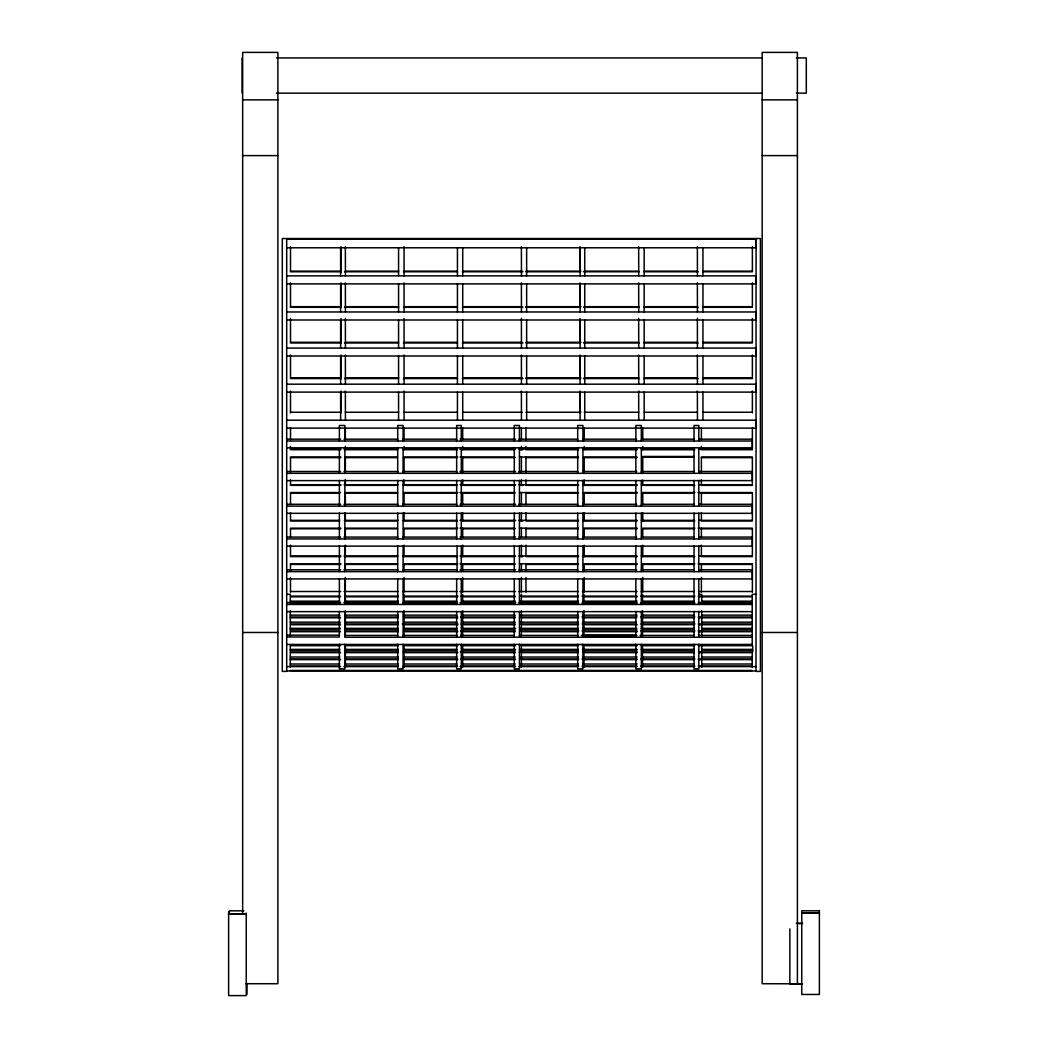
<?xml version="1.0" encoding="UTF-8"?>
<svg xmlns="http://www.w3.org/2000/svg" width="1048" height="1048" viewBox="0 0 1048 1048"><rect width="100%" height="100%" fill="white"/><g stroke="black" fill="none" stroke-linecap="round" stroke-linejoin="round"><path stroke-width="1.5" d="M276.436 57.928L762.145 57.928M796.493 57.928L806.305 57.928L806.305 93.154L796.493 93.154M276.436 93.154L762.145 93.154M242.664 99.861L277.89 99.861M762.171 99.861L797.397 99.861M242.664 155.602L277.89 155.602M762.171 155.602L797.397 155.602M286.72 239.18L756.001 239.18M286.72 247.787L756.08 247.787L756.08 238.538L756.001 671.401L760.416 671.401L760.416 238.538L282.292 238.538L282.292 671.401L286.694 671.401L286.694 238.538M290.506 271.144L341.098 271.144M345.355 271.144L398.581 271.144M404.056 271.144L457.138 271.144M462.692 271.144L522.258 271.144M525.965 271.144L581.011 271.144M584.208 271.144L638.664 271.144M644.363 271.144L697.365 271.144M702.985 271.144L752.372 271.144M341.255 271.76L290.506 271.76L290.506 246.621M344.53 271.76L398.581 271.76M403.454 271.76L457.478 271.76M462.391 271.76L522.952 271.76M525.965 271.76L580.251 271.76M583.526 271.76L639.175 271.76M644.088 271.76L698.112 271.76M702.985 271.76L752.372 271.76L752.372 246.621M286.72 275.873L756.08 275.873L756.08 283.89L286.72 283.89M290.506 306.684L341.098 306.684M345.355 306.684L398.581 306.684M404.056 306.684L457.138 306.684M462.692 306.684L522.258 306.684M525.965 306.684L581.011 306.684M584.208 306.684L638.664 306.684M644.363 306.684L697.365 306.684M702.985 306.684L752.372 306.684M341.255 307.3L290.506 307.3L290.506 282.842M344.53 307.3L398.581 307.3M403.454 307.3L457.478 307.3M462.391 307.3L522.952 307.3M525.965 307.3L580.251 307.3M583.526 307.3L639.175 307.3M644.088 307.3L698.112 307.3M702.985 307.3L752.372 307.3L752.372 282.842M286.72 311.977L756.08 311.977L756.08 319.994L286.72 319.994M290.506 342.303L341.098 342.303M345.355 342.303L398.581 342.303M404.056 342.303L457.138 342.303M462.692 342.303L522.258 342.303M525.965 342.303L581.011 342.303M584.208 342.303L638.664 342.303M644.363 342.303L697.365 342.303M702.985 342.303L752.372 342.303M341.255 342.932L290.506 342.932L290.506 318.474M344.53 342.932L398.581 342.932M403.454 342.932L457.478 342.932M462.391 342.932L522.952 342.932M525.965 342.932L580.251 342.932M583.526 342.932L639.175 342.932M644.088 342.932L698.112 342.932M702.985 342.932L752.372 342.932L752.372 318.474M286.72 348.08L756.08 348.08L756.08 356.006L286.72 356.006M290.506 377.935L341.098 377.935M345.355 377.935L398.581 377.935M404.056 377.935L457.138 377.935M462.692 377.935L522.258 377.935M525.965 377.935L581.011 377.935M584.208 377.935L638.664 377.935M644.363 377.935L697.365 377.935M702.985 377.935L752.372 377.935M341.255 378.551L290.506 378.551L290.506 355.036M344.53 378.551L398.581 378.551M403.454 378.551L457.478 378.551M462.391 378.551L522.952 378.551M525.965 378.551L580.251 378.551M583.526 378.551L639.175 378.551M644.088 378.551L698.112 378.551M702.985 378.551L752.372 378.551L752.372 355.036M286.72 384.184L756.08 384.184L756.08 392.109L286.72 392.109M290.506 412.257L341.098 412.257M345.355 412.257L398.581 412.257M404.056 412.257L457.138 412.257M462.692 412.257L522.258 412.257M525.965 412.257L581.011 412.257M584.208 412.257L638.664 412.257M644.363 412.257L697.365 412.257M702.985 412.257L752.372 412.257M286.72 420.196L756.08 420.196L756.08 428.121L286.72 428.121M286.68 439.178L340.652 439.178M343.927 439.178L397.886 439.178M402.799 439.178L456.771 439.178M460.033 439.178L515.642 439.178M518.917 439.178L577.789 439.178M582.688 439.178L636.66 439.178M641.337 439.178L694.038 439.178M698.806 439.178L752.294 439.178L752.294 447.81L286.68 447.81M286.68 441.012L752.294 441.012M290.506 449.094L340.783 449.094M344.045 449.094L397.952 449.094M402.851 449.094L457.138 449.094M460.007 449.094L515.537 449.094M518.812 449.094L578.444 449.094M582.505 449.094L637.053 449.094M641.311 449.094L694.156 449.094M698.479 449.094L752.372 449.094M340.783 449.723L290.506 449.723L290.506 446.461M344.53 449.723L396.969 449.723M403.454 449.723L457.478 449.723M462.391 449.723L514.869 449.723M519.677 449.723L522.952 449.723M578.614 449.723L525.965 449.723L525.965 446.461M583.526 449.723L637.053 449.723M642.45 449.723L694.837 449.723M694.156 456.483L642.751 456.483L642.751 472.805M340.783 457.007L290.506 457.007L290.506 472.307M397.533 457.007L345.355 457.007L345.355 472.307M457.806 457.007L404.056 457.007L404.056 472.307M460.059 457.007L514.869 457.007M519.481 457.007L578.444 457.007M637.053 457.007L584.208 457.007L584.208 472.307M642.751 457.111L694.156 457.111M290.506 457.635L340.783 457.635M345.355 457.635L396.982 457.635M403.454 457.635L457.138 457.635M461.958 457.635L514.974 457.635M525.965 457.635L578.444 457.635M583.291 457.635L637.053 457.635M701.387 457.635L752.372 457.635M286.68 471.495L340.652 471.495M343.927 471.495L397.886 471.495M402.799 471.495L456.771 471.495M460.033 471.495L515.642 471.495M518.917 471.495L577.789 471.495M582.688 471.495L636.66 471.495M641.337 471.495L694.038 471.495M698.806 471.495L752.294 471.495L752.294 480.613L286.68 480.613M286.68 473.329L752.294 473.329M290.506 484.726L340.783 484.726M344.045 484.726L397.952 484.726M402.851 484.726L457.138 484.726M460.007 484.726L515.537 484.726M518.812 484.726L578.444 484.726M582.505 484.726L637.053 484.726M641.311 484.726L694.156 484.726M698.479 484.726L752.372 484.726M340.783 485.355L290.506 485.355L290.506 479.827M344.53 485.355L396.969 485.355M403.454 485.355L457.478 485.355M462.391 485.355L514.869 485.355M519.677 485.355L522.952 485.355M578.614 485.355L525.965 485.355L525.965 479.827M583.526 485.355L637.053 485.355M642.45 485.355L694.837 485.355M340.508 492.547L290.506 492.547L290.506 504.625M397.533 492.547L345.355 492.547L345.355 504.625M457.806 492.547L404.056 492.547L404.056 504.625M460.059 492.547L514.869 492.547M519.481 492.547L578.444 492.547M637.053 492.547L584.208 492.547L584.208 504.625M694.876 492.547L642.751 492.547L642.751 504.625M698.125 492.547L752.372 492.547L752.372 520.974L701.387 520.974L701.387 512.799M290.506 493.176L339.46 493.176M345.355 493.176L397.009 493.176M403.454 493.176L457.138 493.176M461.958 493.176L514.974 493.176M525.965 493.176L578.444 493.176M583.291 493.176L637.053 493.176M641.926 493.176L694.156 493.176M700.601 493.176L752.372 493.176M286.68 504.284L340.652 504.284M343.927 504.284L397.886 504.284M402.799 504.284L456.771 504.284M460.033 504.284L515.642 504.284M518.917 504.284L577.789 504.284M582.688 504.284L636.66 504.284M641.337 504.284L694.038 504.284M698.806 504.284L752.294 504.284L752.294 513.324L286.68 513.324M286.68 506.132L752.294 506.132M290.506 520.345L339.46 520.345M344.36 520.345L398.214 520.345M403.113 520.345L457.138 520.345M460.059 520.345L515.721 520.345M518.983 520.345L578.444 520.345M582.636 520.345L637.053 520.345M641.389 520.345L694.156 520.345M698.518 520.345L752.372 520.345M339.618 520.974L290.506 520.974L290.506 512.799M344.53 520.974L396.969 520.974M403.454 520.974L457.478 520.974M462.391 520.974L514.869 520.974M519.677 520.974L522.952 520.974M578.614 520.974L525.965 520.974L525.965 512.799M583.526 520.974L637.053 520.974M642.45 520.974L694.837 520.974M340.783 528.166L290.506 528.166L290.506 536.982M397.533 528.166L345.355 528.166L345.355 536.982M457.806 528.166L404.056 528.166L404.056 536.982M460.059 528.166L514.869 528.166M519.481 528.166L578.444 528.166M637.053 528.087L584.208 528.087L584.208 537.388M694.876 528.166L642.751 528.166L642.751 536.982M698.125 528.166L752.372 528.166L752.372 556.606L701.387 556.606L701.387 545.156M290.506 528.795L340.783 528.795M345.355 528.795L396.982 528.795M403.454 528.795L457.138 528.795M461.958 528.795L514.974 528.795M525.965 528.795L578.444 528.795M584.208 528.716L637.053 528.716M642.751 528.795L694.156 528.795M700.601 528.795L752.372 528.795M286.68 537.087L340.652 537.087M343.927 537.087L397.886 537.087M402.799 537.087L456.771 537.087M460.033 537.087L515.642 537.087M518.917 537.087L577.789 537.087M582.688 537.087L636.66 537.087M641.337 537.087L694.038 537.087M698.806 537.087L752.294 537.087L752.294 546.126L286.68 546.126M286.68 538.934L752.294 538.934M290.506 555.977L340.783 555.977M344.045 555.977L397.952 555.977M402.851 555.977L457.138 555.977M460.007 555.977L515.537 555.977M518.812 555.977L578.444 555.977M582.505 555.977L637.053 555.977M641.311 555.977L694.156 555.977M698.479 555.977L752.372 555.977M340.783 556.606L290.506 556.606L290.506 545.156M344.53 556.606L396.969 556.606M403.454 556.606L457.478 556.606M462.391 556.606L514.869 556.606M519.677 556.606L522.952 556.606M578.614 556.606L525.965 556.606L525.965 545.156M583.526 556.606L637.053 556.606M642.45 556.606L694.837 556.606M340.783 563.798L290.506 563.798L290.506 570.95M397.533 563.798L345.355 563.798L345.355 570.95M457.806 563.798L404.056 563.798L404.056 570.95M460.059 563.798L514.869 563.798M519.481 563.798L578.444 563.798M637.053 563.798L584.208 563.798L584.208 570.95M694.876 563.798L642.751 563.798L642.751 570.95M698.125 563.798L752.372 563.798L752.372 592.146M290.506 564.427L340.783 564.427M345.355 564.427L396.982 564.427M403.454 564.427L457.138 564.427M461.958 564.427L514.974 564.427M525.965 564.427L578.444 564.427M583.291 564.427L637.053 564.427M641.926 564.427L694.156 564.427M700.601 564.427L752.372 564.427M286.68 569.811L340.652 569.811M343.927 569.811L397.886 569.811M402.799 569.811L457.059 569.811M460.033 569.811L515.642 569.811M518.917 569.811L577.789 569.811M582.688 569.811L636.66 569.811M641.337 569.811L694.038 569.811M698.806 569.811L752.294 569.811L752.294 578.928L286.68 578.928M286.68 571.645L752.294 571.645M290.506 591.517L340.783 591.517M344.045 591.517L397.952 591.517M402.851 591.517L457.138 591.517M460.007 591.517L515.537 591.517M518.812 591.517L578.444 591.517M582.505 591.517L637.053 591.517M641.311 591.517L694.156 591.517M698.479 591.517L752.372 591.517M286.68 594.321L290.309 594.321L290.309 596.115L340.011 596.115M698.793 594.321L701.688 594.321L701.688 596.115M755.988 594.321L752.202 594.321L752.202 596.115L698.217 596.115M344.884 596.115L398.332 596.115M403.768 596.115L457.753 596.115M461.028 596.115L515.21 596.115M519.913 596.115L578.378 596.115M582.072 596.115L637.105 596.115M640.97 596.115L694.942 596.115M340.534 596.797L290.309 596.797L290.309 603.085L339.709 603.085M398.332 596.797L345.395 596.797L345.395 603.085M457.779 596.797L404.03 596.797L404.03 603.085M515.21 596.797L462.666 596.797L462.666 603.085M578.378 596.797L521.367 596.797L521.367 603.085M637.105 596.797L583.946 596.797L583.946 603.085M694.13 596.797L642.503 596.797L642.503 603.085M698.492 596.797L752.202 596.797L752.202 623.953L698.243 623.953M290.309 601.172L339.709 601.172M344.556 601.172L398.332 601.172M404.03 601.172L456.889 601.172M461.723 601.172L515.21 601.172M520.044 601.172L578.391 601.172M583.264 601.172L637.105 601.172M641.979 601.172L694.13 601.172M701.688 601.172L752.202 601.172M286.68 602.6L340.652 602.6M343.927 602.6L397.886 602.6M402.799 602.6L456.771 602.6M460.033 602.6L515.642 602.6M518.917 602.6L577.789 602.6M582.688 602.6L636.66 602.6M641.337 602.6L694.038 602.6M698.806 602.6L752.294 602.6M344.569 603.085L398.332 603.085M403.506 603.085L457.531 603.085M460.806 603.085L515.21 603.085M519.743 603.085L578.666 603.085M581.941 603.085L637.105 603.085M640.878 603.085L694.903 603.085M698.178 603.085L752.202 603.085M286.68 604.447L752.294 604.447M286.68 611.639L752.294 611.639M290.309 615.137L339.709 615.137M344.556 615.137L398.332 615.137M404.03 615.137L456.889 615.137M461.723 615.137L515.21 615.137M520.044 615.137L578.391 615.137M583.264 615.137L637.105 615.137M641.979 615.137L694.13 615.137M701.688 615.137L752.202 615.137M290.309 616.984L339.709 616.984M344.569 616.984L398.332 616.984M403.506 616.984L457.531 616.984M460.806 616.984L515.21 616.984M519.743 616.984L578.666 616.984M581.941 616.984L637.105 616.984M640.878 616.984L694.903 616.984M698.178 616.984L752.202 616.984M290.309 617.783L340.534 617.783M345.395 617.783L398.332 617.783M404.03 617.783L457.779 617.783M462.666 617.783L515.21 617.783M521.367 617.783L578.378 617.783M583.946 617.783L635.992 617.783M642.503 617.783L694.13 617.783M698.492 617.783L752.202 617.783M290.309 622.171L340.155 622.171M345.002 622.171L398.332 622.171M404.03 622.171L456.889 622.171M461.723 622.171L515.21 622.171M520.044 622.171L578.391 622.171M583.199 622.171L635.992 622.171M642.424 622.171L694.13 622.171M701.688 622.171L752.202 622.171M340.155 623.953L290.309 623.953L290.309 610.761M345.041 623.953L398.332 623.953M402.275 623.953L457.871 623.953M461.133 623.953L515.21 623.953M520.005 623.953L578.378 623.953M582.138 623.953L636.11 623.953M641.009 623.953L694.968 623.953M340.534 624.726L290.309 624.726L290.309 630.935L339.775 630.935M398.332 624.726L345.395 624.726L345.395 630.935M457.779 624.726L404.03 624.726L404.03 630.935M515.21 624.726L462.666 624.726L462.666 630.935M578.378 624.726L521.367 624.726L521.367 630.935M637.105 624.726L583.946 624.726L583.946 630.935M694.13 624.726L642.503 624.726L642.503 630.935M698.492 624.726L752.202 624.726L752.202 630.935L698.191 630.935M290.309 628.341L340.155 628.341M345.395 628.341L398.332 628.341M404.03 628.341L456.889 628.341M461.709 628.341L515.59 628.341M520.489 628.341L578.378 628.341M582.518 628.341L636.385 628.341M641.284 628.341L694.13 628.341M701.688 628.341L752.202 628.341M290.309 629.114L339.775 629.114M344.622 629.114L398.332 629.114M404.03 629.114L456.889 629.114M461.723 629.114L515.21 629.114M520.044 629.114L578.391 629.114M583.264 629.114L637.105 629.114M641.979 629.114L694.13 629.114M701.688 629.114L752.202 629.114M344.648 630.935L398.332 630.935M403.572 630.935L457.583 630.935M460.858 630.935L515.21 630.935M519.782 630.935L578.706 630.935M581.981 630.935L637.105 630.935M640.904 630.935L694.916 630.935M340.534 631.695L290.309 631.695L290.309 636.084M398.332 631.695L345.395 631.695L345.395 636.084M457.779 631.695L404.03 631.695L404.03 636.084M515.21 631.695L462.666 631.695L462.666 636.084M578.378 631.695L521.367 631.695L521.367 636.084M637.105 631.695L583.946 631.695L583.946 636.084M694.13 631.695L642.503 631.695L642.503 636.084M698.492 631.695L752.202 631.695L752.202 645.005L698.178 645.005M242.664 632.481L277.89 632.481M762.171 632.481L797.397 632.481M286.68 635.167L339.382 635.167M582.937 635.167L635.861 635.167M344.858 635.402L397.703 635.402M403.1 635.402L457.4 635.402M460.661 635.402L514.489 635.402M519.389 635.402L578.103 635.402M581.365 635.402L636.83 635.402M640.092 635.402L694.038 635.402M698.806 635.402L752.294 635.402M286.68 637.001L339.382 637.001L339.382 611.39M752.294 637.25L344.858 637.25L344.858 611.403M286.68 644.441L752.294 644.441M290.309 645.005L339.709 645.005M344.569 645.005L398.332 645.005M403.506 645.005L457.531 645.005M460.806 645.005L515.21 645.005M519.743 645.005L578.666 645.005M581.941 645.005L637.105 645.005M640.878 645.005L694.903 645.005M340.534 645.673L290.309 645.673L290.309 651.987L339.709 651.987M398.332 645.673L345.395 645.673L345.395 651.987M457.779 645.673L404.03 645.673L404.03 651.987M515.21 645.673L462.666 645.673L462.666 651.987M578.378 645.673L521.367 645.673L521.367 651.987M637.105 645.673L583.946 645.673L583.946 651.987M694.13 645.673L642.503 645.673L642.503 651.987M698.492 645.673L752.674 645.673L752.674 651.987L698.793 651.987M290.309 649.393L339.709 649.393M345.395 649.393L398.332 649.393M404.03 649.393L456.889 649.393M461.709 649.393L515.59 649.393M520.489 649.393L578.378 649.393M582.518 649.393L637.105 649.393M641.284 649.393L694.13 649.393M701.688 649.393L752.202 649.393M290.309 650.048L339.709 650.048M344.556 650.048L398.332 650.048M404.03 650.048L456.889 650.048M461.723 650.048L515.21 650.048M520.044 650.048L578.391 650.048M583.264 650.048L637.105 650.048M641.979 650.048L694.13 650.048M701.688 650.048L752.674 650.048M344.556 651.987L398.436 651.987M403.336 651.987L457.203 651.987M460.465 651.987L515.21 651.987M519.232 651.987L578.378 651.987M582.898 651.987L637.105 651.987M641.664 651.987L694.13 651.987M340.534 652.642L290.309 652.642L290.309 667.235M398.332 652.642L345.395 652.642L345.395 667.235M457.779 652.642L404.03 652.642L404.03 667.235M515.21 652.642L462.666 652.642L462.666 667.235M578.378 652.642L521.367 652.642L521.367 667.235M637.105 652.642L583.946 652.642L583.946 667.235M694.13 652.642L642.503 652.642L642.503 667.235M698.492 652.642L752.202 652.642L752.202 667.235M290.309 657.031L339.709 657.031M344.556 657.031L398.332 657.031M404.03 657.031L456.889 657.031M461.723 657.031L515.21 657.031M520.044 657.031L578.391 657.031M583.264 657.031L637.105 657.031M641.979 657.031L694.13 657.031M701.688 657.031L752.202 657.031M290.309 658.995L339.709 658.995M344.569 658.995L398.332 658.995M403.506 658.995L457.531 658.995M460.806 658.995L515.21 658.995M519.743 658.995L578.666 658.995M581.941 658.995L637.105 658.995M640.878 658.995L694.903 658.995M698.178 658.995L752.202 658.995M290.309 659.624L340.534 659.624M345.395 659.624L398.332 659.624M404.03 659.624L457.779 659.624M462.666 659.624L515.21 659.624M521.367 659.624L578.378 659.624M583.946 659.624L637.105 659.624M642.503 659.624L694.13 659.624M698.492 659.624L752.202 659.624M290.309 664.013L339.709 664.013M344.556 664.013L398.332 664.013M404.03 664.013L456.889 664.013M461.723 664.013L515.21 664.013M520.044 664.013L578.391 664.013M583.264 664.013L637.105 664.013M641.979 664.013L694.13 664.013M701.688 664.013L752.202 664.013M290.309 666.07L339.709 666.07M344.569 666.07L398.332 666.07M403.506 666.07L457.531 666.07M460.806 666.07L515.21 666.07M519.743 666.07L578.666 666.07M581.941 666.07L637.105 666.07M640.878 666.07L694.903 666.07M698.178 666.07L752.202 666.07M286.68 666.607L340.639 666.607M343.914 666.607L397.873 666.607M402.786 666.607L456.745 666.607M460.02 666.607L515.616 666.607M518.878 666.607L577.749 666.607M582.649 666.607L636.621 666.607M641.52 666.607L693.841 666.607M698.754 666.607L755.988 666.607M290.309 670.458L752.202 670.458M286.68 670.995L755.988 670.995M243.83 910.817L229.433 910.817L229.433 912.297M801.759 913.149L819.379 913.149M801.759 913.175L819.379 913.175M796.349 923.314L802.572 923.406M797.62 923.498L802.283 923.498M245.874 983.718L277.89 983.718L277.89 52.4L242.664 52.4L242.664 912.913M802.572 983.81L762.171 983.718L762.171 52.4L797.397 52.4L797.397 983.718M802.283 983.902L789.851 983.902L789.851 928.869M752.372 391.048L752.372 412.886M752.372 427.898L752.372 449.723L701.387 449.723L701.387 446.461M702.959 247.787L702.959 275.873M702.959 283.89L702.959 311.977M702.959 319.994L702.959 348.08M702.959 356.006L702.959 384.184M702.959 392.109L702.959 420.196M701.688 596.797L701.688 603.085M701.688 610.761L701.688 623.953M701.688 624.726L701.688 630.935M701.688 631.695L701.688 636.084M701.688 645.673L701.688 651.987M701.688 652.642L701.688 667.235M701.387 427.898L701.387 439.937M701.387 472.307L701.387 457.007L752.372 457.007L752.372 485.355L701.387 485.355L701.387 479.827M701.387 492.547L701.387 504.625M701.387 528.166L701.387 536.982M701.387 563.798L701.387 570.95M701.387 577.474L701.387 592.146M698.806 441.012L698.806 425.488L694.038 425.488L694.038 441.012M698.806 447.561L698.806 473.329M698.806 480.364L698.806 506.132M698.806 513.088L698.806 538.934M698.806 545.877L698.806 571.645M698.806 578.679L698.806 604.447M698.806 611.403L698.806 637.25M698.806 644.232L698.806 668.847L694.038 668.847L694.038 644.232M697.365 246.621L697.444 275.873M697.365 282.842L697.444 311.977M697.365 318.474L697.444 348.08M697.365 355.036L697.444 384.184M697.365 391.048L697.444 420.196M694.038 447.561L694.038 473.329M694.038 480.364L694.038 506.132M694.038 513.088L694.038 538.934M694.038 545.877L694.038 571.645M694.038 578.679L694.038 604.447M694.038 611.403L694.038 637.25M644.166 247.787L644.166 275.873M644.166 283.89L644.166 311.977M644.166 319.994L644.166 348.08M644.166 356.006L644.166 384.184M644.166 392.109L644.166 420.196M642.751 427.898L642.751 439.937M642.751 446.461L642.751 449.723M642.751 480.023L642.751 485.355M642.751 512.799L642.751 520.974M642.751 545.156L642.751 556.606M642.751 577.474L642.751 592.146M642.503 594.321L642.503 596.115M642.503 610.761L642.503 623.953M641.337 441.012L641.337 425.488L635.861 425.488L635.861 441.012M641.337 447.561L641.337 473.329M641.337 480.364L641.337 506.132M641.337 513.088L641.337 538.934M641.337 545.877L641.337 571.645M641.337 578.679L641.337 604.447M641.337 611.403L641.337 637.25M641.337 644.232L641.337 668.847L635.861 668.847L635.861 644.232M638.664 246.621L638.73 275.873M638.664 282.842L638.73 311.977M638.664 318.474L638.73 348.08M638.664 355.036L638.73 384.184M638.664 391.048L638.73 420.196M635.861 447.561L635.861 473.329M635.861 480.364L635.861 506.132M635.861 513.088L635.861 538.934M635.861 545.877L635.861 571.645M635.861 578.679L635.861 604.447M635.861 611.39L635.861 637.001L582.937 637.001L582.937 611.39M584.732 247.787L584.732 275.873M584.732 283.89L584.732 311.977M584.732 319.994L584.732 348.08M584.732 356.006L584.732 384.184M584.732 392.109L584.732 420.196M584.208 427.898L584.208 439.937M584.208 446.461L584.208 449.723M584.208 479.827L584.208 485.355M584.208 512.799L584.208 520.974M584.208 545.13L584.208 556.606M584.208 577.474L584.208 592.146M583.946 594.321L583.946 596.115M583.946 610.761L583.946 623.953M582.937 441.012L582.937 425.488L577.697 425.488L577.697 441.012M582.937 447.561L582.937 473.329M582.937 480.364L582.937 506.132M582.937 513.088L582.937 538.934M582.937 545.877L582.937 571.645M582.937 578.679L582.937 604.447M582.937 644.232L582.937 668.847L577.697 668.847L577.697 644.232M580.081 247.787L580.081 275.873M580.081 283.89L580.081 311.977M580.081 319.994L580.081 348.08M580.081 356.006L580.081 384.184M580.081 392.109L580.081 420.196M580.029 246.621L580.029 271.76M580.029 282.842L580.029 307.3M580.029 318.474L580.029 342.932M580.029 355.036L580.029 378.551M580.029 391.048L580.029 412.886M577.697 447.561L577.697 473.329M577.697 480.364L577.697 506.132M577.697 513.088L577.697 538.934M577.697 545.877L577.697 571.645M577.697 578.679L577.697 604.447M577.697 611.403L577.697 637.25M526.646 247.787L526.646 275.873M526.646 283.89L526.646 311.977M526.646 319.994L526.646 348.08M526.646 356.006L526.646 384.184M526.646 392.109L526.646 420.196M525.965 427.898L525.965 439.937M525.965 457.007L525.965 472.307M525.965 492.547L525.965 504.625M525.965 528.166L525.965 536.982M525.965 563.798L525.965 570.95M525.965 577.474L525.965 592.146M521.393 246.621L521.446 275.873M521.393 282.842L521.446 311.977M521.393 318.474L521.446 348.08M521.393 355.036L521.446 384.184M521.393 391.048L521.446 420.196M521.393 427.898L521.393 439.937M521.393 446.461L521.393 449.723M521.393 457.007L521.393 472.307M521.393 479.827L521.393 485.355M521.393 492.547L521.393 504.625M521.393 512.799L521.393 520.974M521.393 528.166L521.393 536.982M521.393 545.156L521.393 556.606M521.393 563.798L521.393 570.95M521.393 577.474L521.393 592.146M521.367 594.321L521.367 596.115M521.367 610.761L521.367 623.953M519.441 441.012L519.441 425.488L514.28 425.488L514.28 441.012M519.441 447.561L519.441 473.329M519.441 480.364L519.441 506.132M519.441 513.088L519.441 538.934M519.441 545.877L519.441 571.645M519.441 578.679L519.441 604.447M519.441 611.403L519.441 637.25M519.441 644.232L519.441 668.847L514.28 668.847L514.28 644.232M514.28 447.561L514.28 473.329M514.28 480.364L514.28 506.132M514.28 513.088L514.28 538.934M514.28 545.877L514.28 571.645M514.28 578.679L514.28 604.447M514.28 611.403L514.28 637.25M462.718 247.787L462.718 275.873M462.718 283.89L462.718 311.977M462.718 319.994L462.718 348.08M462.718 356.006L462.718 384.184M462.718 392.109L462.718 420.196M462.692 427.898L462.692 439.937M462.692 446.461L462.692 449.723M462.692 457.007L462.692 472.307M462.692 479.827L462.692 485.355M462.692 492.547L462.692 504.625M462.692 512.799L462.692 520.974M462.692 528.166L462.692 536.982M462.692 545.156L462.692 556.606M462.692 563.798L462.692 570.95M462.692 577.474L462.692 592.146M462.666 594.321L462.666 596.115M462.666 610.761L462.666 623.953M461.277 441.012L461.277 425.488L456.666 425.488L456.666 441.012M461.277 447.561L461.277 473.329M461.277 480.364L461.277 506.132M461.277 513.088L461.277 538.934M461.277 545.877L461.277 571.645M461.277 578.679L461.277 604.447M461.277 611.403L461.277 637.25M461.277 644.232L461.277 668.847L456.666 668.847L456.666 644.232M457.439 247.787L457.439 275.873M457.439 283.89L457.439 311.977M457.439 319.994L457.439 348.08M457.439 356.006L457.439 384.184M457.439 392.109L457.439 420.196M457.059 545.877L457.059 571.645M456.666 447.561L456.666 473.329M456.666 480.364L456.666 506.132M456.666 513.088L456.666 538.934M456.666 578.679L456.666 604.447M456.666 611.403L456.666 637.25M404.056 246.621L404.083 275.873M404.056 282.842L404.083 311.977M404.056 318.474L404.083 348.08M404.056 355.036L404.083 384.184M404.056 391.048L404.083 420.196M404.056 427.898L404.056 439.937M404.056 446.461L404.056 449.723M404.056 479.827L404.056 485.355M404.056 512.799L404.056 520.974M404.056 545.156L404.056 556.606M404.056 577.474L404.056 592.146M404.03 594.321L404.03 596.115M404.03 610.761L404.03 623.953M403.1 441.012L403.1 425.488L397.703 425.488L397.703 441.012M403.1 447.561L403.1 473.329M403.1 480.364L403.1 506.132M403.1 513.088L403.1 538.934M403.1 545.877L403.1 571.645M403.1 578.679L403.1 604.447M403.1 611.403L403.1 637.25M403.1 644.232L403.1 668.847L397.703 668.847L397.703 644.232M398.567 247.787L398.567 275.873M398.567 283.89L398.567 311.977M398.567 319.994L398.567 348.08M398.567 356.006L398.567 384.184M398.567 392.109L398.567 420.196M397.703 447.561L397.703 473.329M397.703 480.364L397.703 506.132M397.703 513.088L397.703 538.934M397.703 545.877L397.703 571.645M397.703 578.679L397.703 604.447M397.703 611.403L397.703 637.25M345.355 246.621L345.434 275.873M345.355 282.842L345.434 311.977M345.355 318.474L345.434 348.08M345.355 355.036L345.434 384.184M345.355 391.048L345.434 420.196M345.355 427.898L345.355 439.937M345.355 446.461L345.355 449.723M345.355 479.827L345.355 485.355M345.355 512.799L345.355 520.974M345.355 545.156L345.355 556.606M345.355 577.474L345.355 592.146M345.395 594.321L345.395 596.115M345.395 610.761L345.395 623.953M344.858 441.012L344.858 425.488L339.382 425.488L339.382 441.012M344.858 447.561L344.858 473.329M344.858 480.364L344.858 506.132M344.858 513.088L344.858 538.934M344.858 545.877L344.858 571.645M344.858 578.679L344.858 604.447M344.858 644.232L344.858 668.847L339.382 668.847L339.382 644.232M341.098 246.621L341.098 271.76M341.098 282.842L341.098 307.3M341.098 318.474L341.098 342.932M341.098 355.036L341.098 378.551M341.098 391.048L341.098 412.886M340.626 247.787L340.626 275.873M340.626 283.89L340.626 311.977M340.626 319.994L340.626 348.08M340.626 356.006L340.626 384.184M340.626 392.109L340.626 420.196M339.382 447.561L339.382 473.329M339.382 480.364L339.382 506.132M339.382 513.088L339.382 538.934M339.382 545.877L339.382 571.645M339.382 578.679L339.382 604.447M290.506 391.048L290.506 412.886M290.506 427.898L290.506 439.937M290.506 577.474L290.506 592.146M247.04 983.443L247.04 994.46M246.241 913.031L246.241 995.6L228.621 995.6L228.621 911.865M242.101 57.928L242.101 93.154M819.379 910.817L801.759 910.817L801.759 994.46L819.379 994.46L819.379 910.817M246.241 914.236L228.621 914.236L246.241 914.288"/></g></svg>
